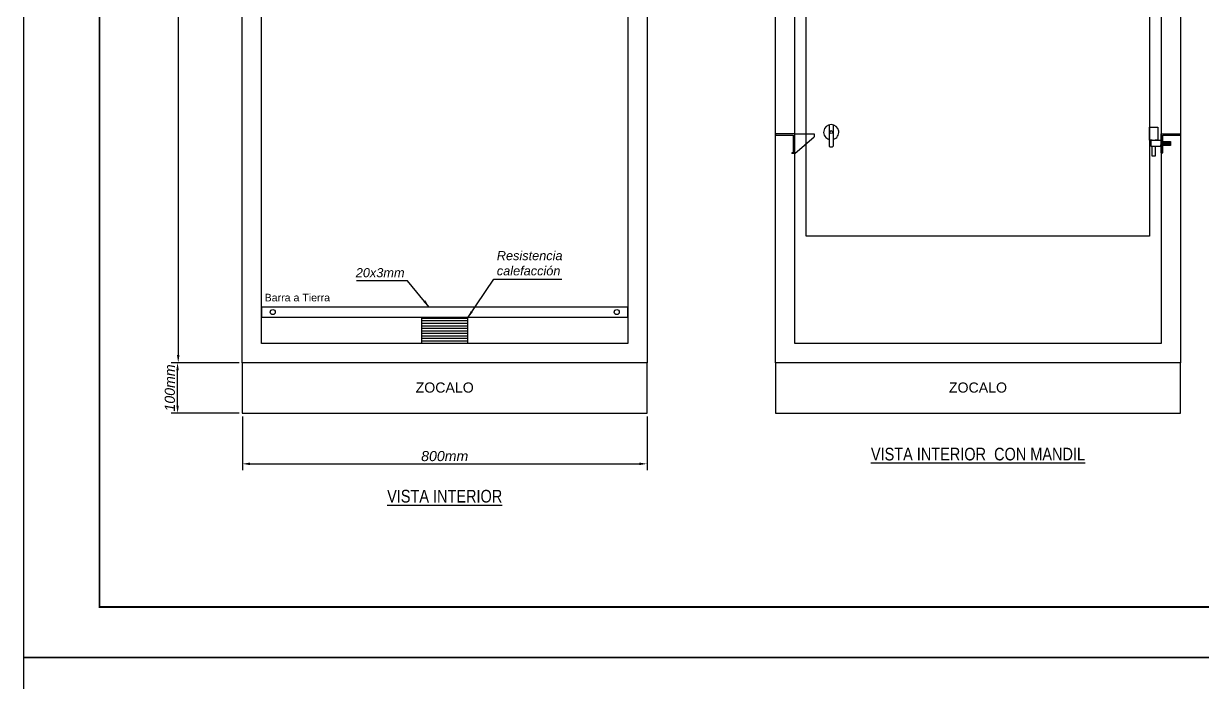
# Model space of a CAD drawing. Header units: millimetres. Extents: x 0 to 840, y -1485 to 297.
# Drawn here: x 0 to 233, y -598.9 to -468.7 of the extents above; entities that cross this region are included whole.
import ezdxf

# ---------------------------------------------------------------- set-up
doc = ezdxf.new("R2010")
doc.units = ezdxf.units.MM
doc.layers.add('L_COTAS', color=2, linetype='Continuous')
doc.layers.add('MEMBRETE', color=7, linetype='Continuous')
doc.styles.get("Standard").update_dxf_attribs({"font": 'arial.ttf'})
doc.styles.add('TEXTOS', font='ariali.ttf')
doc.dimstyles.new('FLECHA_ESC50', dxfattribs={"dimscale": 0.05, "dimtxt": 1.8, "dimasz": 2, "dimexe": 2, "dimexo": 4, "dimgap": 1, "dimtad": 1, "dimzin": 4, "dimdsep": 46, "dimtxsty": 'TEXTOS', "dimcen": 0, "dimclrd": 256, "dimclre": 256, "dimclrt": 2, "dimadec": 0, "dimazin": 0, "dimtfac": 1, "dimtdec": 4, "dimtmove": 1, "dimatfit": 3, "dimfxl": 1, "dimtvp": 1, "dimtolj": 1, "dimtzin": 0, "dimarcsym": 0})
doc.dimstyles.new('ISO-25$0', dxfattribs={"dimscale": 0, "dimtxt": 30, "dimasz": 25, "dimexe": 10, "dimexo": 20, "dimtad": 0, "dimtoh": 1, "dimdec": 4, "dimdsep": 46, "dimtxsty": 'Standard', "dimcen": 2.5, "dimclrd": 1, "dimclre": 1, "dimclrt": 3, "dimadec": 0, "dimazin": 0, "dimtfac": 1, "dimtdec": 4, "dimtmove": 0, "dimatfit": 3, "dimfxl": 1, "dimtvp": 1, "dimtolj": 1, "dimtzin": 0, "dimarcsym": 0})

# ---------------------------------------------------------------- blocks, each defined once
blk = doc.blocks.new('*D99')
at = {"layer": 'Defpoints', "color": 0, "transparency": 16777216}
for p in [(43.24, -335.73), (30.57, -535.73), (43.24, -535.73)]:
    blk.add_point(p, dxfattribs=at)
at = {"layer": 'L_COTAS', "color": 0, "lineweight": -2, "transparency": 16777216}
for p, q in [((42.61, -335.73), (29.32, -335.73)), ((30.57, -337.23), (30.57, -534.23)), ((42.61, -535.73), (29.32, -535.73))]:
    blk.add_line(p, q, dxfattribs=at)
at = {"layer": 'L_COTAS', "color": 0, "transparency": 16777216}
for points in [[(30.32, -337.23), (30.82, -337.23), (30.57, -335.73)], [(30.32, -534.23), (30.82, -534.23), (30.57, -535.73)]]:
    blk.add_solid(points, dxfattribs=at)
at = {"layer": 'L_COTAS', "color": 0, "transparency": 16777216, "insert": (29.04, -435.73), "char_height": 2, "attachment_point": 5, "rotation": 90, "style": 'TEXTOS'}
blk.add_mtext('2000mm', dxfattribs=at)
blk = doc.blocks.new('*D100')
at = {"layer": 'Defpoints', "color": 0, "transparency": 16777216}
for p in [(30.44, -535.73), (43.24, -535.73), (43.24, -545.73)]:
    blk.add_point(p, dxfattribs=at)
at = {"layer": 'L_COTAS', "color": 0, "lineweight": -2, "transparency": 16777216}
for p, q in [((42.61, -535.73), (29.19, -535.73)), ((30.44, -544.23), (30.44, -537.23)), ((42.61, -545.73), (29.19, -545.73))]:
    blk.add_line(p, q, dxfattribs=at)
at = {"layer": 'L_COTAS', "color": 0, "transparency": 16777216}
for points in [[(30.19, -537.23), (30.69, -537.23), (30.44, -535.73)], [(30.19, -544.23), (30.69, -544.23), (30.44, -545.73)]]:
    blk.add_solid(points, dxfattribs=at)
at = {"layer": 'L_COTAS', "color": 0, "transparency": 16777216, "insert": (28.92, -540.73), "char_height": 2, "attachment_point": 5, "rotation": 90, "style": 'TEXTOS'}
blk.add_mtext('100mm', dxfattribs=at)
blk = doc.blocks.new('*D101')
at = {"layer": 'Defpoints', "color": 0, "transparency": 16777216}
for p in [(43.24, -545.73), (123.24, -545.73), (123.24, -555.72)]:
    blk.add_point(p, dxfattribs=at)
at = {"layer": 'L_COTAS', "color": 0, "lineweight": -2, "transparency": 16777216}
for p, q in [((43.24, -546.36), (43.24, -556.97)), ((123.24, -546.36), (123.24, -556.97)), ((44.74, -555.72), (121.74, -555.72))]:
    blk.add_line(p, q, dxfattribs=at)
at = {"layer": 'L_COTAS', "color": 0, "transparency": 16777216}
for points in [[(44.74, -555.47), (44.74, -555.97), (43.24, -555.72)], [(121.74, -555.47), (121.74, -555.97), (123.24, -555.72)]]:
    blk.add_solid(points, dxfattribs=at)
at = {"layer": 'L_COTAS', "color": 0, "transparency": 16777216, "insert": (83.24, -554.2), "char_height": 2, "attachment_point": 5, "style": 'TEXTOS'}
blk.add_mtext('800mm', dxfattribs=at)
blk = doc.blocks.new('A$C226410BD')
for p, q in [((2.22, 2.15), (2.36, 2.94)), ((2.32, 2.15), (2.46, 2.94)), ((2.43, 2.15), (2.56, 2.94)), ((2.53, 2.15), (2.66, 2.94)), ((2.63, 2.15), (2.76, 2.94)), ((2.73, 2.15), (2.86, 2.94)), ((2.83, 2.15), (2.97, 2.94)), ((2.93, 2.15), (3.07, 2.94)), ((3.03, 2.15), (3.17, 2.94)), ((3.14, 2.15), (3.27, 2.94)), ((3.24, 2.15), (3.37, 2.94)), ((3.34, 2.15), (3.47, 2.94)), ((3.44, 2.15), (3.57, 2.94)), ((3.54, 2.15), (3.68, 2.94)), ((3.64, 2.15), (3.78, 2.94)), ((3.74, 2.15), (3.88, 2.94)), ((3.85, 2.15), (3.98, 2.94)), ((3.95, 2.15), (4.08, 2.94)), ((4.05, 2.15), (4.13, 2.61))]:
    blk.add_line(p, q)
at = {"color": 3}
for p, q in [((2.26, 0.64), (2.26, 4.45)), ((2.26, 4.45), (6.07, 4.45)), ((2.58, 0.64), (2.58, 4.13)), ((2.58, 4.13), (6.07, 4.13)), ((6.07, 4.13), (6.07, 4.45)), ((2.26, 0.64), (2.58, 0.64))]:
    blk.add_line(p, q, dxfattribs=at)
at = {"color": 4}
for points in [[(0, 3.18), (0, 5.72), (1.59, 5.72), (1.59, 3.18), (1.11, 3.18)], [(0.48, 3.18), (0, 3.18)], [(2.22, 1.91), (0.32, 1.91), (0.32, 3.18), (2.22, 3.18), (2.22, 2.94), (4.13, 2.94), (4.13, 2.15), (2.22, 2.15), (2.22, 1.91)], [(1.11, 1.91), (1.11, 0), (0.48, 0), (0.48, 1.91)]]:
    blk.add_lwpolyline(points, dxfattribs=at)
blk = doc.blocks.new('A$C06882382')
at = {"color": 3}
for p, q in [((3.81, 3.94), (7.62, 3.94)), ((3.81, 0), (7.62, 3.3)), ((7.62, 3.94), (7.62, 3.3)), ((3.81, 0.13), (3.18, 0.13)), ((3.18, 0.13), (3.18, 0)), ((3.81, 0), (3.18, 0))]:
    blk.add_line(p, q, dxfattribs=at)
blk.add_lwpolyline([(3.81, 0.13), (3.81, 3.94), (0, 3.94), (0, 3.62), (3.49, 3.62), (3.49, 0.13), (3.81, 0.13)], dxfattribs=at)
blk = doc.blocks.new('M')
for p, q in [((-320.24, -67.13), (-320.24, -71.37)), ((-319.44, -67.13), (-319.44, -71.37))]:
    blk.add_line(p, q)
blk.add_circle((-319.84, -68.57), 0.3)
for centre, radius, start, end in [((-319.84, -68.57), 1.5, 285.466, 254.534), ((-319.84, -70.62), 0.85, 241.9275, 298.0725)]:
    blk.add_arc(centre, radius, start, end)
blk = doc.blocks.new('Chapa mandil')
at = {"color": 3}
blk.add_blockref('M', (319.84, 68.57), dxfattribs=at)
blk = doc.blocks.new('A$C66725645')
at = {"color": 4}
for p, q in [((0, 4.5), (9, 4.5)), ((0, 4), (9, 4)), ((0, 3.5), (9, 3.5)), ((0, 3), (9, 3)), ((0, 2.5), (9, 2.5)), ((0, 2), (9, 2)), ((0, 1.5), (9, 1.5)), ((0, 1), (9, 1)), ((0, 0.5), (9, 0.5))]:
    blk.add_line(p, q, dxfattribs=at)
blk.add_lwpolyline([(0, 5), (9, 5), (9, 0), (0, 0)], close=True, dxfattribs=at)

msp = doc.modelspace()

# ---------------------------------------------------------------- linework, layer by layer
for points in [[(0, -594), (420, -594), (420, -297), (0, -297)], [(154.7156, -370.7301), (222.5758, -370.7301), (222.5758, -510.7301), (154.7156, -510.7301)], [(0, -891), (420, -891), (420, -594), (0, -594)]]:
    msp.add_lwpolyline(points, close=True)
at = {"color": 5}
for points in [[(43.2381, -335.7301), (123.2381, -335.7301), (123.2381, -535.7301), (43.2381, -535.7301)], [(148.6457, -335.7301), (228.6457, -335.7301), (228.6457, -535.7301), (148.6457, -535.7301)], [(47.0481, -339.5401), (119.4281, -339.5401), (119.4281, -531.9201), (47.0481, -531.9201)], [(152.4557, -339.5401), (224.8357, -339.5401), (224.8357, -531.9201), (152.4557, -531.9201)], [(43.2381, -545.7301), (123.2381, -545.7301), (123.2381, -535.7301), (43.2381, -535.7301)], [(148.6457, -545.7301), (228.6457, -545.7301), (228.6457, -535.7301), (148.6457, -535.7301)]]:
    msp.add_lwpolyline(points, close=True, dxfattribs=at)
at = {"color": 6}
msp.add_lwpolyline([(47.0481, -526.7301), (119.4281, -526.7301), (119.4281, -524.7301), (47.0481, -524.7301)], close=True, dxfattribs=at)
for centre in [(49.2381, -525.7301), (117.2381, -525.7301)]:
    msp.add_circle(centre, 0.5)
at = {"layer": 'MEMBRETE', "const_width": 0.3537}
msp.add_lwpolyline([(15, -584), (415, -584), (415, -307), (15, -307)], close=True, dxfattribs=at)

# ---------------------------------------------------------------- block references
for name, p in [('Chapa mandil', (159.6421, -490.1752)), ('A$C226410BD', (222.5758, -494.9347)), ('A$C66725645', (78.7381, -531.9201))]:
    msp.add_blockref(name, p)
at = {"color": 2}
msp.add_blockref('A$C06882382', (148.6457, -494.4222), dxfattribs=at)

# ---------------------------------------------------------------- texts
for s, insert, char_height, width, attachment_point in [('{\\fArial|b0|i0|c0|p34;Barra a Tierra}', (47.6505, -522.1196), 1.5, 25.670589, 1), ('ZOCALO', (83.2381, -539.6441), 2, 80, 2), ('ZOCALO', (188.6457, -539.6441), 2, 80, 2), ('{\\fArial Narrow|b0|i0|c0|p34;\\LVISTA INTERIOR  CON MANDIL}', (188.6457, -552.5425), 2.5, 90, 2), ('{\\fArial Narrow|b0|i0|c0|p34;\\LVISTA INTERIOR }', (83.2381, -560.8618), 2.5, 90, 2)]:
    msp.add_mtext(s, dxfattribs=dict(insert=insert, char_height=char_height, width=width, attachment_point=attachment_point))
at = {"layer": 'L_COTAS', "char_height": 1.8, "style": 'TEXTOS'}
for s, insert, attachment_point in [('Resistencia\\Pcalefacción', (93.5365, -516.0922), 4), ('20x3mm', (75.3043, -517.9594), 6)]:
    msp.add_mtext(s, dxfattribs=dict(at, insert=insert, attachment_point=attachment_point))

# ---------------------------------------------------------------- dimensions: what is measured, and where the dimension line sits
at = {"layer": 'L_COTAS', "color": 0}
dim = msp.add_linear_dim(base=(30.5656, -535.7301), p1=(43.2381, -335.7301), p2=(43.2381, -535.7301), angle=90, dimstyle='ISO-25$0', override={"dimscale": 1, "dimtxt": 2, "dimasz": 1.5, "dimexe": 1.25, "dimexo": 0.625, "dimgap": 0.5, "dimtad": 1, "dimtoh": 0, "dimdec": 2, "dimlfac": 10, "dimpost": 'mm', "dimtxsty": 'TEXTOS', "dimclrd": 0, "dimclre": 0, "dimclrt": 0, "dimtdec": 2, "dimtvp": 0, "dimtolj": 0, "dimtzin": 8}, dxfattribs=at)
dim.commit()
dim.dimension.update_dxf_attribs({"geometry": '*D99', "text_midpoint": (30.5656, -435.7301), "dimtype": 160})
dim = msp.add_linear_dim(base=(30.4406, -535.7301), p1=(43.2381, -545.7301), p2=(43.2381, -535.7301), angle=90, dimstyle='ISO-25$0', override={"dimscale": 1, "dimtxt": 2, "dimasz": 1.5, "dimexe": 1.25, "dimexo": 0.625, "dimgap": 0.5, "dimtad": 1, "dimtoh": 0, "dimdec": 2, "dimlfac": 10, "dimpost": 'mm', "dimtxsty": 'TEXTOS', "dimclrd": 0, "dimclre": 0, "dimclrt": 0, "dimtdec": 2, "dimtvp": 0, "dimtolj": 0, "dimtzin": 8}, dxfattribs=at)
dim.commit()
dim.dimension.update_dxf_attribs({"geometry": '*D100', "text_midpoint": (28.9195, -540.7301)})
dim = msp.add_linear_dim(base=(123.2381, -555.7185), p1=(43.2381, -545.7301), p2=(123.2381, -545.7301), dimstyle='ISO-25$0', override={"dimscale": 1, "dimtxt": 2, "dimasz": 1.5, "dimexe": 1.25, "dimexo": 0.625, "dimgap": 0.5, "dimtad": 1, "dimtoh": 0, "dimdec": 2, "dimlfac": 10, "dimpost": 'mm', "dimtxsty": 'TEXTOS', "dimclrd": 0, "dimclre": 0, "dimclrt": 0, "dimtdec": 2, "dimtvp": 0, "dimtolj": 0, "dimtzin": 8}, dxfattribs=at)
dim.commit()
dim.dimension.update_dxf_attribs({"geometry": '*D101', "text_midpoint": (83.2381, -555.7185), "dimtype": 160})

# ---------------------------------------------------------------- leaders
at = {"layer": 'L_COTAS', "annotation_type": 0, "has_hookline": 1}
for points, hookline_direction, text_width in [([(80.1697, -524.7301), (75.9113, -519.5584), (75.3039, -519.5584)], 1, 9.4432), ([(87.7381, -526.9201), (92.9295, -519.2022), (93.5368, -519.2022)], 0, 12.805)]:
    msp.add_leader(points, dimstyle='FLECHA_ESC50', override={"dimasz": 30, "dimgap": 1, "dimtad": 1}, dxfattribs=dict(at, hookline_direction=hookline_direction, text_width=text_width))

doc.saveas('drawing.dxf')
